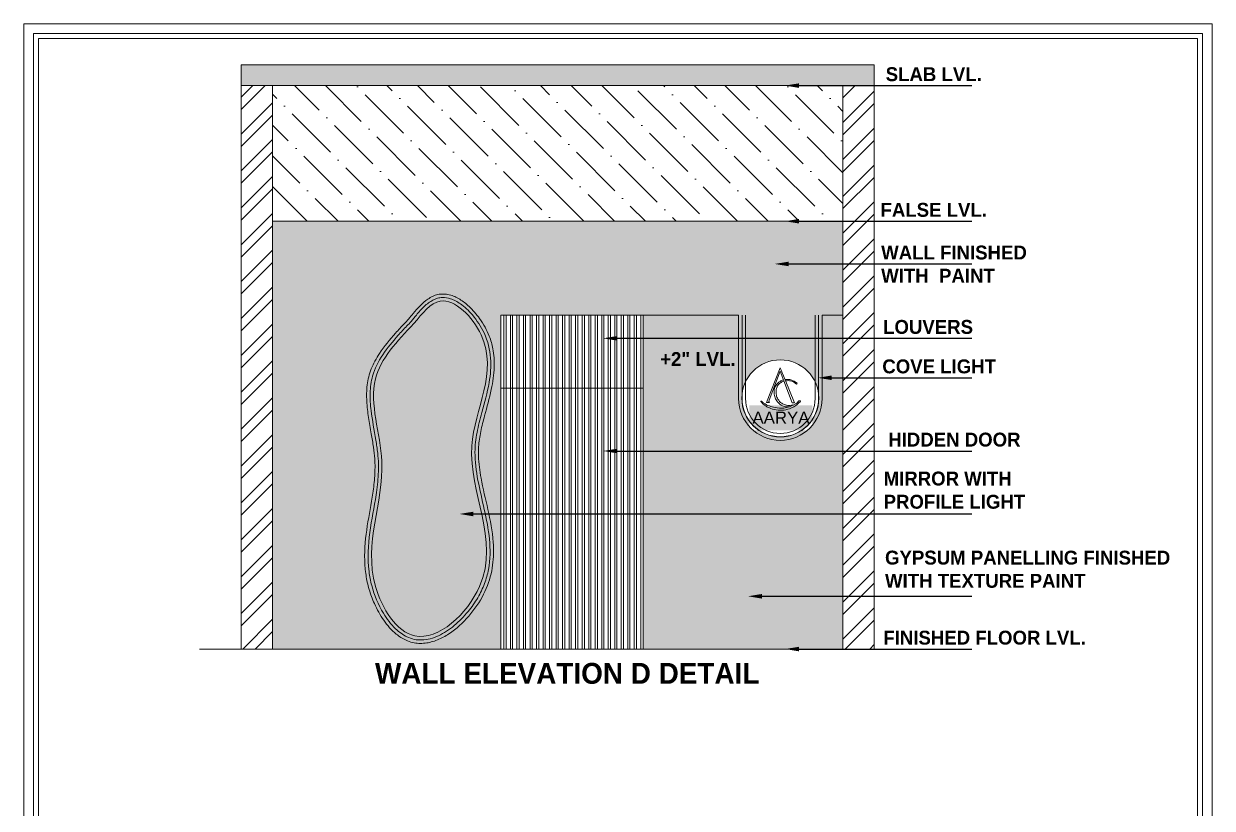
# Model space of a CAD drawing. Header units: inches. Extents: x -2624 to 3682, y -673 to 3670.
# Drawn here: x 218.6 to 560.4, y 3444.2 to 3669.7 of the extents above; entities that cross this region are included whole.
import ezdxf
from ezdxf import colors
from ezdxf.entities.mleader import LeaderData, LeaderLine
from ezdxf.math import Vec2, Vec3

# ---------------------------------------------------------------- set-up
doc = ezdxf.new("R2010")
doc.units = ezdxf.units.IN
doc.header["$MEASUREMENT"] = 0
doc.layers.add('FURNI', color=140, linetype='Continuous', lineweight=18)
doc.layers.add('IEL-HATCH-002', color=7, linetype='Continuous')
doc.styles.add('HEMI', font='stylu.ttf')
doc.styles.get("Standard").update_dxf_attribs({"font": 'arial.ttf'})

msp = doc.modelspace()

# ---------------------------------------------------------------- hatches: boundary and pattern name
at = {"layer": 'IEL-HATCH-002', "lineweight": 5, "true_color": 0x939598, "transparency": 33554687}
h = msp.add_hatch(dxfattribs=at)
h.set_pattern_fill('AR-CONC', color=252)
h.set_pattern_definition([(50, (-12397.7965, -5331.319), (7.1726018, -0.6275213), [0.75, -8.25]), (355, (-12397.7965, -5331.319), (-1.3875133, 7.5219213), [0.6, -6.6]), (100.451444, (-12397.199, -5331.371), (5.7850885, 6.8944), [0.637402, -7.011421]), (46.1842, (-12397.7965, -5329.319), (10.6724133, -1.655193), [1.125, -12.375]), (96.635635, (-12396.907, -5329.457), (9.3466195, 9.741186), [0.9561034, -10.5171376]), (351.18416, (-12397.797, -5329.319), (9.3466195, 9.741186), [0.9, -9.9]), (21, (-12396.7965, -5329.819), (5.9690705, -4.026189), [0.75, -8.25]), (326, (-12396.7965, -5329.819), (2.4331533, 7.2515005), [0.6, -6.6]), (71.451445, (-12396.299, -5330.1545), (8.4022238, 3.2253115), [0.637402, -7.011421]), (37.5, (-12397.7965, -5331.319), (0.12159855, 3.32893854), [0, -6.52, 0, -6.7, 0, -6.625]), (7.5, (-12397.7965, -5331.319), (2.6306954, 3.9441171), [0, -3.82, 0, -6.37, 0, -2.525]), (327.5, (-12400.0265, -5331.319), (5.33822436, -0.2255487), [0, -2.5, 0, -7.8, 0, -10.35]), (317.5, (-12401.0265, -5331.319), (5.8318617, 1.0010498), [0, -3.25, 0, -5.18, 0, -7.35])])
h.paths.add_polyline_path([(463.18, 3657.92), (281.18, 3657.92), (281.18, 3651.92), (463.18, 3651.92)])
at = {"layer": 'IEL-HATCH-002', "lineweight": 5, "true_color": 0xf27172, "transparency": 33554687}
h = msp.add_hatch(dxfattribs=at)
h.set_pattern_fill('ANSI32', color=11, scale=20)
h.set_pattern_definition([(45, (-18164.103, 9004.527), (-5.303301, 5.303301), []), (45, (-18160.5675, 9004.527), (-5.303301, 5.303301), [])])
h.paths.add_polyline_path([(290.18, 3651.92), (281.18, 3651.92), (281.18, 3489.92), (290.18, 3489.92)])
h.paths.add_polyline_path([(463.18, 3651.92), (454.18, 3651.92), (454.18, 3489.92), (463.18, 3489.92)])
at = {"layer": 'IEL-HATCH-002', "lineweight": 5, "true_color": 0xd7ebd2, "transparency": 33554687}
h = msp.add_hatch(dxfattribs=at)
h.set_pattern_fill('ANSI36', color=254, scale=50, angle=-90)
h.set_pattern_definition([(315, (-18164.103, 9004.527), (12.1533978, -3.314563), [15.625, -3.125, 0, -3.125])])
h.paths.add_polyline_path([(290.18, 3651.92), (290.18, 3612.92), (454.18, 3612.92), (454.18, 3651.92), (441.58, 3651.92)])
at = {"layer": 'IEL-HATCH-002', "lineweight": 5, "true_color": 0xf6f1ef, "transparency": 33554687}
h = msp.add_hatch(color=7, dxfattribs=at)
h.dxf.hatch_style = 1
edge = h.paths.add_edge_path()
edge.add_line((355.79, 3585.92), (424.18, 3585.92))
edge.add_line((424.18, 3585.92), (424.18, 3561.92))
edge.add_arc((436.18, 3561.92), 12, 180, 360)
edge.add_line((448.18, 3561.92), (448.18, 3585.92))
edge.add_line((448.18, 3585.92), (454.18, 3585.92))
edge.add_line((454.18, 3585.92), (454.18, 3612.92))
edge.add_line((454.18, 3612.92), (290.18, 3612.92))
edge.add_line((290.18, 3612.92), (290.18, 3489.92))
edge.add_line((290.18, 3489.92), (355.79, 3489.92))
edge.add_line((355.79, 3489.92), (355.79, 3585.92))
edge = h.paths.add_edge_path(flags=16)
edge.add_arc((436.19, 3562.02), 11.06, 0, 360)
edge = h.paths.add_edge_path(flags=0)
edge.add_spline(control_points=[(430.63, 3561.13), (430.62, 3561.11), (430.58, 3561.05), (430.84, 3560.75), (431.25, 3560.35), (432.15, 3559.64), (433.59, 3558.97), (435.39, 3558.53), (437.44, 3558.57), (439.16, 3559.06), (440.75, 3559.89), (441.47, 3560.69), (441.95, 3561.13), (441.96, 3561.27), (441.81, 3561.31), (441.64, 3561.37), (441.42, 3561.13), (440.65, 3560.38), (439.14, 3559.56), (436.91, 3559.11), (434.92, 3559.21), (432.99, 3559.77), (431.66, 3560.43), (430.97, 3560.95), (430.7, 3561.18), (430.65, 3561.15), (430.63, 3561.13)], knot_values=[0, 0, 0, 0, 0.070838, 0.206106, 1.031698, 1.953647, 3.556254, 5.766163, 7.447713, 9.67065, 11.07513, 12.735752, 12.907781, 12.987469, 13.097875, 13.330998, 13.450643, 14.017694, 16.660924, 18.335682, 20.853722, 22.52709, 24.354481, 25.19913, 25.249666, 25.332311, 25.332311, 25.332311, 25.332311], degree=3, periodic=0)
edge = h.paths.add_edge_path(flags=0)
edge.add_spline(control_points=[(437.52, 3567.38), (437.66, 3567.4), (438.47, 3567.5), (439.77, 3567.31), (440.65, 3566.62), (441, 3566.36)], knot_values=[0, 0, 0, 0, 1.813548, 10.541285, 16.157539, 16.157539, 16.157539, 16.157539], degree=3, periodic=0)
edge.add_line((441, 3566.36), (440.81, 3566.08))
edge.add_spline(control_points=[(440.81, 3566.08), (440.66, 3566.21), (440.18, 3566.65), (439.14, 3567.09), (438.19, 3567.11), (437.7, 3567.03), (437.66, 3567.03)], knot_values=[0, 0, 0, 0, 2.645543, 8.36272, 14.266271, 14.768914, 14.768914, 14.768914, 14.768914], degree=3, periodic=0)
edge.add_line((437.66, 3567.03), (440.25, 3560.73))
edge.add_line((440.25, 3560.73), (439.63, 3560.71))
edge.add_line((439.63, 3560.71), (437.23, 3566.93))
edge.add_spline(control_points=[(437.23, 3566.93), (437.19, 3566.92), (436.83, 3566.81), (436.12, 3566.49), (435.33, 3565.64), (434.9, 3564.38), (434.95, 3563.02), (435.47, 3561.62), (436.44, 3560.6), (437.69, 3560.03), (438.83, 3559.88), (439.52, 3560.06), (439.81, 3560.14)], knot_values=[16.690521, 16.690521, 16.690521, 16.690521, 17.241554, 21.545814, 26.718421, 31.770296, 38.530085, 43.97364, 50.865871, 56.199083, 61.564019, 65.443652, 65.443652, 65.443652, 65.443652], degree=3, periodic=0)
edge.add_line((439.81, 3560.14), (439.82, 3560.06))
edge.add_spline(control_points=[(439.82, 3560.06), (439.56, 3559.93), (438.8, 3559.51), (437.19, 3559.56), (435.68, 3560.48), (434.78, 3561.81), (434.38, 3563.15), (434.37, 3564.54), (434.9, 3565.92), (435.93, 3566.84), (436.75, 3567.19), (437.09, 3567.28)], knot_values=[18.028868, 18.028868, 18.028868, 18.028868, 21.746747, 29.210643, 37.675592, 43.774304, 49.70943, 55.653674, 61.54472, 68.370097, 72.960867, 72.960867, 72.960867, 72.960867], degree=3, periodic=0)
edge.add_line((437.09, 3567.28), (436.11, 3569.82))
edge.add_line((436.11, 3569.82), (432.95, 3561.39))
edge.add_arc((433.56, 3561.19), 0.639, 161.6813, 217.7008)
edge.add_line((433.05, 3560.8), (432.24, 3560.8))
edge.add_line((432.24, 3560.8), (436.16, 3570.73))
edge.add_line((436.16, 3570.73), (437.52, 3567.38))
h.paths.add_polyline_path([(427.31, 3552.84), (445.44, 3552.84), (445.44, 3559.97), (427.31, 3559.97)], flags=16)
at = {"layer": 'IEL-HATCH-002', "lineweight": 5, "true_color": 0x000000, "transparency": 33554687}
h = msp.add_hatch(color=18, dxfattribs=at)
h.dxf.hatch_style = 1
h.set_gradient(color1=(147, 149, 152), name='INVCYLINDER')
edge = h.paths.add_edge_path()
edge.add_spline(control_points=[(330.81, 3583.47), (326.01, 3578.46), (315.31, 3567.3), (326.12, 3539.11), (313.21, 3514.93), (331.26, 3486.16), (360.88, 3513.62), (339.33, 3545.65), (358.5, 3574.42), (339.29, 3594.04), (333.22, 3586.47), (330.81, 3583.47)], knot_values=[0, 0, 0, 0, 19.350675, 43.114386, 79.112356, 97.266244, 120.716546, 161.181947, 193.25878, 208.439194, 218.407051, 218.407051, 218.407051, 218.407051], degree=3, periodic=0)
at = {"layer": 'IEL-HATCH-002', "lineweight": 5, "true_color": 0xafd9aa, "transparency": 33554687}
h = msp.add_hatch(dxfattribs=at)
h.set_pattern_fill('ANSI32', color=9, scale=5, angle=45)
h.set_pattern_definition([(90, (-12385.7965, -5331.319), (-1.875, 0), []), (90, (-12385.1715, -5330.694), (-1.875, 0), [])])
h.paths.add_polyline_path([(396.79, 3564.92), (355.79, 3564.92), (355.79, 3489.92), (396.79, 3489.92)])
h.paths.add_polyline_path([(396.79, 3585.92), (355.79, 3585.92), (355.79, 3564.92), (396.79, 3564.92)])
at = {"layer": 'IEL-HATCH-002', "lineweight": 5, "true_color": 0xabd09f, "transparency": 33554687}
h = msp.add_hatch(color=253, dxfattribs=at)
h.dxf.hatch_style = 1
edge = h.paths.add_edge_path()
edge.add_line((454.18, 3585.92), (448.18, 3585.92))
edge.add_line((448.18, 3585.92), (448.18, 3561.92))
edge.add_arc((436.18, 3561.92), 12, -180, 0, ccw=False)
edge.add_line((424.18, 3561.92), (424.18, 3585.92))
edge.add_line((424.18, 3585.92), (396.79, 3585.92))
edge.add_line((396.79, 3585.92), (396.79, 3489.92))
edge.add_line((396.79, 3489.92), (454.18, 3489.92))
edge.add_line((454.18, 3489.92), (454.18, 3585.92))

# ---------------------------------------------------------------- linework, layer by layer
at = {"lineweight": 5}
for p, q in [((281.18, 3657.92), (281.18, 3489.92)), ((281.18, 3657.92), (463.18, 3657.92)), ((463.18, 3657.92), (463.18, 3489.92)), ((281.18, 3651.92), (463.18, 3651.92)), ((290.18, 3651.92), (290.18, 3489.92)), ((454.18, 3651.92), (454.18, 3489.92)), ((290.18, 3612.92), (454.18, 3612.92)), ((355.79, 3585.92), (424.18, 3585.92)), ((355.79, 3585.92), (355.79, 3489.92)), ((396.79, 3585.92), (396.79, 3489.92)), ((448.18, 3585.92), (454.18, 3585.92)), ((355.79, 3564.92), (396.79, 3564.92)), ((269.18, 3489.92), (475.18, 3489.92))]:
    msp.add_line(p, q, dxfattribs=at)
at = {"color": 18, "lineweight": 5, "true_color": 0x000000}
for p, q in [((432.24, 3560.8), (436.16, 3570.73)), ((436.11, 3569.82), (432.97, 3561.44)), ((439.63, 3560.71), (436.11, 3569.82)), ((436.16, 3570.73), (437.54, 3567.33)), ((437.54, 3567.33), (440.25, 3560.73)), ((440.81, 3566.08), (441, 3566.36)), ((432.24, 3560.8), (433.05, 3560.8)), ((440.25, 3560.73), (439.63, 3560.71)), ((439.81, 3560.14), (439.82, 3560.06))]:
    msp.add_line(p, q, dxfattribs=at)
at = {"lineweight": 5}
msp.add_lwpolyline([(424.18, 3585.92), (424.18, 3561.92, 1), (448.18, 3561.92), (448.18, 3585.92)], format="xyb", dxfattribs=at)
at = {"color": 51, "lineweight": 5, "true_color": 0xf7f281}
for points in [[(425.18, 3585.92), (425.18, 3561.92, 1), (447.18, 3561.92), (447.18, 3585.93)], [(426.18, 3585.93), (426.18, 3561.92, 1), (446.18, 3561.92), (446.18, 3585.91)]]:
    msp.add_lwpolyline(points, format="xyb", dxfattribs=at)
at = {"lineweight": 5}
msp.add_circle((436.19, 3562.02), 11.06, dxfattribs=at)
at = {"color": 18, "lineweight": 5, "true_color": 0x000000}
msp.add_arc((433.56, 3561.19), 0.639, 157.2045, 217.7008, dxfattribs=at)
at = {"color": 41, "lineweight": 5, "true_color": 0xf4ee51}
for points, knots in [([(329.3, 3584.79), (328.88, 3584.35), (328.46, 3583.91), (327.19, 3582.58), (326.35, 3581.68), (323.84, 3578.89), (322.24, 3576.94), (319.98, 3573.46), (319.18, 3571.99), (318.28, 3569.71), (318.03, 3568.95), (317.64, 3567.41), (317.49, 3566.62), (317.2, 3564.29), (317.18, 3562.73), (317.34, 3559.6), (317.53, 3558.04), (318, 3554.92), (318.28, 3553.37), (318.77, 3550.53), (319, 3549.23), (319.34, 3546.83), (319.47, 3545.72), (319.61, 3543.8), (319.64, 3542.97), (319.63, 3541.33), (319.61, 3540.5), (319.45, 3538.02), (319.25, 3536.37), (318.55, 3531.63), (317.92, 3528.52), (316.92, 3522.12), (316.56, 3518.83), (316.7, 3514.02), (316.82, 3512.59), (317.25, 3509.81), (317.55, 3508.45), (318.35, 3505.72), (318.86, 3504.35), (320.21, 3501.31), (321.12, 3499.67), (323.21, 3496.68), (324.4, 3495.33), (326.61, 3493.52), (327.55, 3492.91), (329.16, 3492.17), (329.79, 3491.95), (331.03, 3491.66), (331.64, 3491.57), (332.84, 3491.51), (333.45, 3491.54), (334.64, 3491.68), (335.24, 3491.79), (337, 3492.26), (338.15, 3492.74), (340.38, 3493.93), (341.46, 3494.64), (344.44, 3496.98), (346.25, 3498.83), (349.36, 3502.89), (350.68, 3505.1), (352.58, 3509.57), (353.16, 3511.82), (353.76, 3516.27), (353.78, 3518.47), (353.38, 3523.84), (352.77, 3526.97), (351.42, 3533.1), (350.67, 3536.11), (349.75, 3541.19), (349.47, 3543.3), (349.37, 3546.28), (349.38, 3547.18), (349.48, 3548.81), (349.56, 3549.53), (349.77, 3550.99), (349.9, 3551.73), (350.36, 3553.96), (350.74, 3555.48), (351.81, 3559.47), (352.53, 3561.99), (353.53, 3566.67), (353.86, 3568.82), (353.99, 3572.75), (353.87, 3574.5), (353.29, 3577.48), (352.94, 3578.69), (351.8, 3581.61), (350.86, 3583.32), (348.82, 3586.19), (347.79, 3587.38), (345.84, 3589.21), (344.94, 3589.91), (343.05, 3591.06), (342.06, 3591.51), (340.46, 3591.9), (339.9, 3591.98), (338.8, 3592), (338.25, 3591.95), (337.19, 3591.72), (336.68, 3591.54), (335.72, 3591.09), (335.27, 3590.83), (334.04, 3589.99), (333.31, 3589.34), (331.93, 3587.95), (331.27, 3587.2), (330.18, 3585.89), (329.74, 3585.33), (329.3, 3584.79)], [0.081736, 0.081736, 0.081736, 0.081736, 1.780266, 1.780266, 5.177326, 5.177326, 12.196269, 12.196269, 16.978609, 16.978609, 19.250332, 19.250332, 21.522055, 21.522055, 26.023987, 26.023987, 30.52592, 30.52592, 35.027852, 35.027852, 38.875882, 38.875882, 42.252016, 42.252016, 44.847938, 44.847938, 47.44386, 47.44386, 52.635703, 52.635703, 62.216093, 62.216093, 71.796483, 71.796483, 75.743811, 75.743811, 79.394095, 79.394095, 83.04438, 83.04438, 87.676275, 87.676275, 92.308171, 92.308171, 95.305997, 95.305997, 97.098628, 97.098628, 98.737334, 98.737334, 100.37604, 100.37604, 102.014745, 102.014745, 105.292157, 105.292157, 108.569568, 108.569568, 114.743693, 114.743693, 120.917818, 120.917818, 127.091943, 127.091943, 133.266068, 133.266068, 142.378356, 142.378356, 151.490645, 151.490645, 158.137508, 158.137508, 161.073794, 161.073794, 163.426786, 163.426786, 165.779779, 165.779779, 170.485763, 170.485763, 178.001651, 178.001651, 184.116186, 184.116186, 188.9126, 188.9126, 192.156094, 192.156094, 196.74214, 196.74214, 200.412324, 200.412324, 203.184603, 203.184603, 205.956881, 205.956881, 207.387148, 207.387148, 208.7444, 208.7444, 210.101651, 210.101651, 211.458903, 211.458903, 213.993126, 213.993126, 216.527348, 216.527348, 218.331122, 218.331122, 218.331122, 218.331122]), ([(330.06, 3584.13), (329.63, 3583.69), (329.21, 3583.25), (327.95, 3581.92), (327.11, 3581.03), (324.68, 3578.32), (323.15, 3576.48), (320.59, 3572.61), (319.55, 3570.58), (318.71, 3567.62), (318.54, 3566.81), (318.31, 3565.18), (318.25, 3564.35), (318.18, 3561.86), (318.3, 3560.18), (318.84, 3555.68), (319.41, 3552.83), (320.08, 3548.74), (320.27, 3547.47), (320.52, 3545.19), (320.59, 3544.18), (320.65, 3542.18), (320.63, 3541.18), (320.49, 3538.2), (320.25, 3536.21), (319.4, 3530.67), (318.66, 3527.1), (317.66, 3519.79), (317.42, 3516.05), (318.08, 3510.86), (318.33, 3509.52), (319.41, 3505.45), (320.55, 3502.66), (323.05, 3498.53), (324.21, 3497.01), (326.54, 3494.79), (327.64, 3493.99), (329.5, 3493.11), (330.2, 3492.86), (331.64, 3492.56), (332.38, 3492.51), (334.72, 3492.6), (336.33, 3493.04), (339.46, 3494.49), (340.99, 3495.49), (343.86, 3497.87), (345.22, 3499.25), (347.46, 3502), (348.38, 3503.32), (349.95, 3506.01), (350.6, 3507.37), (351.62, 3510.08), (351.99, 3511.44), (352.8, 3515.72), (352.82, 3518.63), (352.26, 3524.38), (351.7, 3527.22), (350.44, 3532.85), (349.76, 3535.64), (348.72, 3541.15), (348.36, 3543.88), (348.39, 3547.5), (348.44, 3548.43), (348.65, 3550.3), (348.8, 3551.24), (349.34, 3554.07), (349.83, 3555.98), (351.12, 3560.73), (351.93, 3563.6), (352.85, 3568.83), (353.06, 3571.19), (352.7, 3575.97), (352.13, 3578.39), (350.13, 3582.62), (348.97, 3584.41), (346.57, 3587.22), (345.41, 3588.31), (343.27, 3589.81), (342.32, 3590.31), (340.58, 3590.88), (339.8, 3591.01), (338.54, 3590.98), (338.07, 3590.9), (337.16, 3590.65), (336.72, 3590.47), (335.4, 3589.78), (334.58, 3589.14), (333, 3587.65), (332.25, 3586.81), (331.03, 3585.34), (330.54, 3584.73), (330.06, 3584.13)], [0.040875, 0.040875, 0.040875, 0.040875, 1.741816, 1.741816, 5.143696, 5.143696, 11.947458, 11.947458, 18.75122, 18.75122, 21.240699, 21.240699, 23.730179, 23.730179, 28.709138, 28.709138, 36.973448, 36.973448, 40.736243, 40.736243, 43.795363, 43.795363, 46.854484, 46.854484, 52.972725, 52.972725, 63.944217, 63.944217, 74.915708, 74.915708, 78.665792, 78.665792, 86.165959, 86.165959, 91.234368, 91.234368, 95.152018, 95.152018, 97.357496, 97.357496, 99.562975, 99.562975, 104.369114, 104.369114, 109.175254, 109.175254, 113.981393, 113.981393, 117.983366, 117.983366, 121.874853, 121.874853, 125.766339, 125.766339, 134.18052, 134.18052, 142.5947, 142.5947, 151.008881, 151.008881, 159.423061, 159.423061, 162.348767, 162.348767, 165.274472, 165.274472, 171.125883, 171.125883, 179.71103, 179.71103, 186.533731, 186.533731, 193.356431, 193.356431, 198.449818, 198.449818, 202.433107, 202.433107, 205.385104, 205.385104, 207.679839, 207.679839, 209.062327, 209.062327, 210.444816, 210.444816, 213.408153, 213.408153, 216.371491, 216.371491, 218.369072, 218.369072, 218.369072, 218.369072])]:
    msp.add_open_spline(points, degree=3, knots=knots, dxfattribs=at)
at = {"color": 18, "lineweight": 5, "true_color": 0x000000}
for points in [[(330.81, 3583.47), (319.75, 3567.59), (321.59, 3543.9), (319.78, 3507.95), (331.05, 3493.71), (349.7, 3507.92), (347.45, 3548.32), (350.12, 3580.28), (338.4, 3589.93), (330.81, 3583.47)], [(430.63, 3561.13), (430.6, 3561.07), (430.67, 3560.95), (431.25, 3560.37), (431.98, 3559.81), (433.42, 3559.1), (435.57, 3558.6), (437.25, 3558.63), (439.39, 3559.23), (440.62, 3559.91), (441.85, 3561.03), (441.95, 3561.17), (441.95, 3561.25), (441.85, 3561.3), (441.62, 3561.32), (441.53, 3561.25), (441.12, 3560.85), (438.81, 3559.57), (437.17, 3559.22), (434.66, 3559.34), (433.05, 3559.8), (431.42, 3560.63), (430.75, 3561.14), (430.7, 3561.17), (430.63, 3561.13)]]:
    msp.add_spline(points, degree=3, dxfattribs=at)
for points, knots in [([(437.09, 3567.28), (436.75, 3567.19), (435.93, 3566.84), (434.9, 3565.92), (434.37, 3564.54), (434.38, 3563.15), (434.78, 3561.81), (435.68, 3560.48), (437.19, 3559.56), (438.8, 3559.51), (439.56, 3559.93), (439.82, 3560.06)], [18.028868, 18.028868, 18.028868, 18.028868, 22.619638, 29.445015, 35.336061, 41.280304, 47.215431, 53.314143, 61.779091, 69.242988, 72.960867, 72.960867, 72.960867, 72.960867]), ([(437.23, 3566.93), (437.19, 3566.92), (436.83, 3566.81), (436.12, 3566.49), (435.33, 3565.64), (434.9, 3564.38), (434.95, 3563.02), (435.47, 3561.62), (436.44, 3560.6), (437.69, 3560.03), (438.83, 3559.88), (439.52, 3560.06), (439.81, 3560.14)], [16.690521, 16.690521, 16.690521, 16.690521, 17.241554, 21.545814, 26.718421, 31.770296, 38.530085, 43.97364, 50.865871, 56.199083, 61.564019, 65.443652, 65.443652, 65.443652, 65.443652]), ([(441, 3566.36), (440.65, 3566.62), (439.77, 3567.31), (438.47, 3567.5), (437.66, 3567.4), (437.52, 3567.38)], [0, 0, 0, 0, 5.616254, 14.343992, 16.157539, 16.157539, 16.157539, 16.157539]), ([(440.81, 3566.08), (440.66, 3566.21), (440.18, 3566.65), (439.14, 3567.09), (438.19, 3567.11), (437.7, 3567.03), (437.66, 3567.03)], [0, 0, 0, 0, 2.645543, 8.36272, 14.266271, 14.768914, 14.768914, 14.768914, 14.768914])]:
    msp.add_open_spline(points, degree=3, knots=knots, dxfattribs=at)
at = {"layer": 'FURNI', "color": 18, "lineweight": 5, "true_color": 0x000000}
for points in [[(218.63, 3191.42), (218.63, 3669.69), (560.39, 3669.69), (560.39, 3191.42)], [(221.47, 3194.27), (221.47, 3666.85), (557.55, 3666.85), (557.55, 3194.27)], [(222.89, 3195.69), (222.89, 3665.42), (556.12, 3665.42), (556.12, 3195.69)]]:
    msp.add_lwpolyline(points, close=True, dxfattribs=at)

# ---------------------------------------------------------------- texts
at = {"color": 177, "lineweight": 5, "true_color": 0x293189, "char_height": 4, "style": 'HEMI'}
for s, insert, width, attachment_point, rotation in [('\\pxqc;{\\fStylus BT|b1|i0|c0|p34;SLAB LVL.}', (498.18, 3657.2), 35.7457, 3, 0.0094), ('\\pxqc;{\\fStylus BT|b1|i0|c0|p34;FALSE LVL.}', (498.18, 3618.2), 35.7457, 3, 0.0094), ('{\\fStylus BT|b1|i0|c0|p34;WALL FINISHED WITH  PAINT}', (465.19, 3605.93), 52.1707, 1, 359.9906), ('{\\fStylus BT|b1|i0|c0|p34;LOUVERS}', (491.6, 3584.54), 35.7457, 3, 0.0094), ('{\\fStylus BT|b1|i0|c0|p34;+2" LVL.}', (423.33, 3575.3), 35.7457, 3, 0.0094), ('{\\fStylus BT|b1|i0|c0|p34;COVE LIGHT}', (498.21, 3573.19), 35.7457, 3, 0.0094), ('{\\fStylus BT|b1|i0|c0|p34;HIDDEN DOOR}', (505.27, 3552.14), 48.7376, 3, 0.0094), ('{\\fStylus BT|b1|i0|c0|p34;MIRROR WITH PROFILE LIGHT}', (465.89, 3540.94), 50.7473, 1, 359.9906), ('\\pxql;{\\fStylus BT|b1|i0|c0|p34;GYPSUM PANELLING FINISHED WITH TEXTURE PAINT}', (466.3, 3518.21), 85.4151, 1, 359.9906), ('\\pxqc;{\\fStylus BT|b1|i0|c0|p34;FINISHED FLOOR LVL.}', (524.87, 3495.2), 59.8741, 3, 0.0094)]:
    msp.add_mtext(s, dxfattribs=dict(at, insert=insert, width=width, attachment_point=attachment_point, rotation=rotation))
at = {"color": 7, "lineweight": 5, "true_color": 0xffffff, "insert": (428.18, 3558.19), "char_height": 3.4608, "attachment_point": 1}
msp.add_mtext_dynamic_manual_height_columns('{\\C256;\\c0;AARYA}', width=0.4981, gutter_width=0.231, heights=[0.136], dxfattribs=at)
at = {"color": 1, "lineweight": 5, "insert": (430.17, 3485.94), "char_height": 6, "width": 125.7658, "attachment_point": 3, "rotation": 0.0094, "style": 'HEMI'}
msp.add_mtext('{\\fStylus BT|b1|i0|c0|p34;WALL ELEVATION D DETAIL}', dxfattribs=at)

# ---------------------------------------------------------------- leaders
at = {"color": 5, "lineweight": 5}
ml = msp.add_multileader_mtext('Standard', dxfattribs=at)
ml.set_content('', color=5)
ml.set_leader_properties()
ml.build(insert=Vec2(0, 0))
ml.multileader.update_dxf_attribs({"text_right_attachment_type": 6, "dogleg_length": 0.36})
ctx = ml.context
ctx.base_point, ctx.char_height, ctx.landing_gap_size, ctx.plane_origin = Vec3(491.29, 3651.92), 0.18, 0.09, Vec3(437.58, 3651.92)
ctx.right_attachment = 6
notes = []
notes.append((ctx, [(0, (1, 1, 0), (490.93, 3651.92), (1, 0), 0.36, [(0, [(437.58, 3651.92)], 0, [])])]))
ctx.mtext.insert, ctx.mtext.flow_direction = Vec3(491.38, 3652.01), 5
ml = msp.add_multileader_mtext('Standard', dxfattribs=at)
ml.set_content('', color=5)
ml.set_leader_properties()
ml.build(insert=Vec2(0, 0))
ml.multileader.update_dxf_attribs({"text_right_attachment_type": 6, "dogleg_length": 0.36})
ctx = ml.context
ctx.base_point, ctx.char_height, ctx.landing_gap_size, ctx.plane_origin = Vec3(491.29, 3612.92), 0.18, 0.09, Vec3(437.58, 3612.92)
ctx.right_attachment = 6
notes.append((ctx, [(0, (1, 1, 0), (490.93, 3612.92), (1, 0), 0.36, [(0, [(437.58, 3612.92)], 0, [])])]))
ctx.mtext.insert, ctx.mtext.flow_direction = Vec3(491.38, 3613.01), 5
ml = msp.add_multileader_mtext('Standard', dxfattribs=at)
ml.set_content('', color=5)
ml.set_leader_properties()
ml.build(insert=Vec2(0, 0))
ml.multileader.update_dxf_attribs({"text_right_attachment_type": 6, "dogleg_length": 0.36})
ctx = ml.context
ctx.base_point, ctx.char_height, ctx.landing_gap_size, ctx.plane_origin = Vec3(491.29, 3600.64), 0.18, 0.09, Vec3(437.58, 3600.64)
ctx.right_attachment = 6
notes.append((ctx, [(0, (1, 1, 0), (490.93, 3600.64), (1, 0), 0.36, [(0, [(434.58, 3600.64)], 0, [])])]))
ctx.mtext.insert, ctx.mtext.flow_direction = Vec3(491.38, 3600.73), 5
ml = msp.add_multileader_mtext('Standard', dxfattribs=at)
ml.set_content('', color=5)
ml.set_leader_properties()
ml.build(insert=Vec2(0, 0))
ml.multileader.update_dxf_attribs({"text_right_attachment_type": 6, "dogleg_length": 0.36})
ctx = ml.context
ctx.base_point, ctx.char_height, ctx.landing_gap_size, ctx.plane_origin = Vec3(491.29, 3579.26), 0.18, 0.09, Vec3(437.58, 3579.26)
ctx.right_attachment = 6
notes.append((ctx, [(0, (1, 1, 0), (490.93, 3579.26), (1, 0), 0.36, [(0, [(385.26, 3579.26)], 0, [])])]))
ctx.mtext.insert, ctx.mtext.flow_direction = Vec3(491.38, 3579.35), 5
ml = msp.add_multileader_mtext('Standard', dxfattribs=at)
ml.set_content('', color=5)
ml.set_leader_properties()
ml.build(insert=Vec2(0, 0))
ml.multileader.update_dxf_attribs({"text_right_attachment_type": 6, "dogleg_length": 0.36})
ctx = ml.context
ctx.base_point, ctx.char_height, ctx.landing_gap_size, ctx.plane_origin = Vec3(491.29, 3567.91), 0.18, 0.09, Vec3(437.58, 3567.91)
ctx.right_attachment = 6
notes.append((ctx, [(0, (1, 1, 0), (490.93, 3567.91), (1, 0), 0.36, [(0, [(446.96, 3567.91)], 0, [])])]))
ctx.mtext.insert, ctx.mtext.flow_direction = Vec3(491.38, 3568), 5
ml = msp.add_multileader_mtext('Standard', dxfattribs=at)
ml.set_content('', color=5)
ml.set_leader_properties()
ml.build(insert=Vec2(0, 0))
ml.multileader.update_dxf_attribs({"text_right_attachment_type": 6, "dogleg_length": 0.36})
ctx = ml.context
ctx.base_point, ctx.char_height, ctx.landing_gap_size, ctx.plane_origin = Vec3(491.29, 3546.86), 0.18, 0.09, Vec3(437.58, 3546.86)
ctx.right_attachment = 6
notes.append((ctx, [(0, (1, 1, 0), (490.93, 3546.86), (1, 0), 0.36, [(0, [(385.26, 3546.86)], 0, [])])]))
ctx.mtext.insert, ctx.mtext.flow_direction = Vec3(491.38, 3546.95), 5
ml = msp.add_multileader_mtext('Standard', dxfattribs=at)
ml.set_content('', color=5)
ml.set_leader_properties()
ml.build(insert=Vec2(0, 0))
ml.multileader.update_dxf_attribs({"text_right_attachment_type": 6, "dogleg_length": 0.36})
ctx = ml.context
ctx.base_point, ctx.char_height, ctx.landing_gap_size, ctx.plane_origin = Vec3(491.29, 3528.75), 0.18, 0.09, Vec3(437.58, 3528.75)
ctx.right_attachment = 6
notes.append((ctx, [(0, (1, 1, 0), (490.93, 3528.75), (1, 0), 0.36, [(0, [(343.91, 3528.75)], 0, [])])]))
ctx.mtext.insert, ctx.mtext.flow_direction = Vec3(491.38, 3528.84), 5
ml = msp.add_multileader_mtext('Standard', dxfattribs=at)
ml.set_content('', color=5)
ml.set_leader_properties()
ml.build(insert=Vec2(0, 0))
ml.multileader.update_dxf_attribs({"text_right_attachment_type": 6, "dogleg_length": 0.36})
ctx = ml.context
ctx.base_point, ctx.char_height, ctx.landing_gap_size, ctx.plane_origin = Vec3(491.29, 3505.09), 0.18, 0.09, Vec3(437.58, 3505.09)
ctx.right_attachment = 6
notes.append((ctx, [(0, (1, 1, 0), (490.93, 3505.09), (1, 0), 0.36, [(0, [(426.89, 3505.09)], 0, [])])]))
ctx.mtext.insert, ctx.mtext.flow_direction = Vec3(491.38, 3505.18), 5
ml = msp.add_multileader_mtext('Standard', dxfattribs=at)
ml.set_content('', color=5)
ml.set_leader_properties()
ml.build(insert=Vec2(0, 0))
ml.multileader.update_dxf_attribs({"text_right_attachment_type": 6, "dogleg_length": 0.36})
ctx = ml.context
ctx.base_point, ctx.char_height, ctx.landing_gap_size, ctx.plane_origin = Vec3(491.29, 3489.92), 0.18, 0.09, Vec3(437.58, 3489.92)
ctx.right_attachment = 6
notes.append((ctx, [(0, (1, 1, 0), (490.93, 3489.92), (1, 0), 0.36, [(0, [(437.58, 3489.92)], 0, [])])]))
ctx.mtext.insert, ctx.mtext.flow_direction = Vec3(491.38, 3490.01), 5
for ctx, leaders in notes:
    for number, flags, end, landing, length, lines in leaders:
        leader = LeaderData()
        leader.index, (leader.has_last_leader_line, leader.has_dogleg_vector, leader.attachment_direction) = number, flags
        leader.last_leader_point, leader.dogleg_vector, leader.dogleg_length = Vec3(end), Vec3(landing), length
        for number, points, colour, breaks in lines:
            line = LeaderLine()
            line.index, line.vertices, line.color, line.breaks = number, Vec3.list(points), colors.encode_raw_color(colour), breaks
            leader.lines.append(line)
        ctx.leaders.append(leader)

doc.saveas('drawing.dxf')
